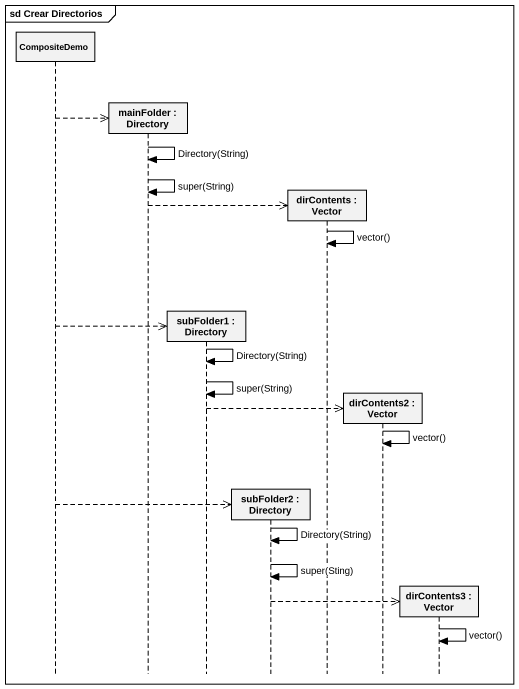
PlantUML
@startuml
mainframe sd Crear Directorios
hide footbox
participant CompositeDemo
participant "mainFolder : Directory" as mainFolder
participant "subFolder1 : Directory" as subFolder1
participant "subFolder2 : Directory" as subFolder2
participant "dirContents : Vector" as dirContents
participant "dirContents2 : Vector" as dirContents2
participant "dirContents3 : Vector" as dirContents3

CompositeDemo -->> mainFolder **
mainFolder -> mainFolder : Directory(String)
mainFolder -> mainFolder : super(String)
mainFolder -->> dirContents **
dirContents -> dirContents : vector()
CompositeDemo -->> subFolder1 **
subFolder1 -> subFolder1 : Directory(String)
subFolder1 -> subFolder1 : super(String)
subFolder1 -->> dirContents2 **
dirContents2 -> dirContents2 : vector()
CompositeDemo -->> subFolder2 **
subFolder2 -> subFolder2 : Directory(String)
subFolder2 -> subFolder2 : super(Sting)
subFolder2 -->> dirContents3 **
dirContents3 -> dirContents3 : vector()
@enduml
